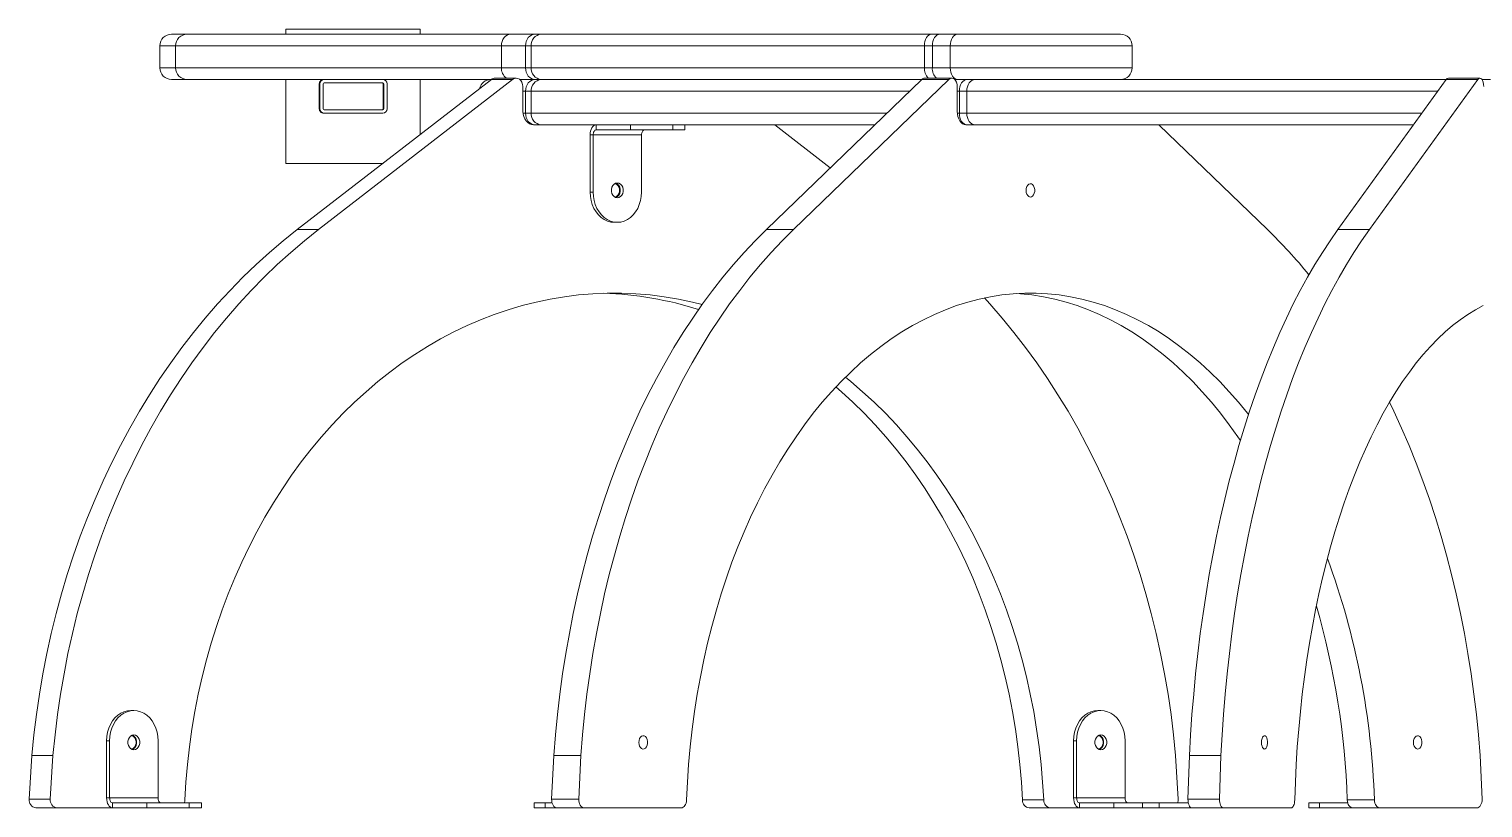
# Model space of a CAD drawing. Header units: millimetres. Extents: x -6796 to 9036, y -6828 to 5710.
# Drawn here: x -5274 to -4409, y 702 to 1166 of the extents above; entities that cross this region are included whole.
import ezdxf

# ---------------------------------------------------------------- set-up
doc = ezdxf.new("R2010")
doc.units = ezdxf.units.MM

msp = doc.modelspace()

# ---------------------------------------------------------------- linework, layer by layer
at = {"color": 7, "linetype": 'Continuous', "lineweight": 15}
for p, q in [((-5188.903, 1162.86), (-5179.637, 1162.86)), ((-5179.637, 1162.86), (-4987.059, 1162.86)), ((-5121.01, 1162.86), (-5121.01, 1165.86)), ((-5121.01, 1165.86), (-5121.008, 1165.86)), ((-5121.008, 1162.86), (-5121.008, 1165.86)), ((-5121.008, 1165.86), (-5041.008, 1165.86)), ((-5041.008, 1165.86), (-5041.008, 1162.86)), ((-4987.059, 1162.86), (-4972.674, 1162.86)), ((-4972.674, 1162.86), (-4969.002, 1162.86)), ((-4969.002, 1162.86), (-4736.793, 1162.86)), ((-4736.793, 1162.86), (-4731.698, 1162.86)), ((-4731.698, 1162.86), (-4721.043, 1162.86)), ((-4721.043, 1162.86), (-4624.242, 1162.86)), ((-5195.903, 1155.86), (-5195.903, 1142.86)), ((-5186.519, 1155.86), (-5195.903, 1155.86)), ((-4992.659, 1155.86), (-5186.519, 1155.86)), ((-5186.519, 1155.86), (-5186.519, 1142.86)), ((-4978.273, 1155.86), (-4992.659, 1155.86)), ((-4992.659, 1155.86), (-4992.659, 1142.86)), ((-4974.897, 1155.86), (-4978.273, 1155.86)), ((-4978.273, 1155.86), (-4978.273, 1142.86)), ((-4740.868, 1155.86), (-4974.897, 1155.86)), ((-4974.897, 1155.86), (-4974.897, 1142.86)), ((-4736.183, 1155.86), (-4740.868, 1155.86)), ((-4740.868, 1155.86), (-4740.868, 1142.86)), ((-4725.527, 1155.86), (-4736.183, 1155.86)), ((-4736.183, 1155.86), (-4736.183, 1142.86)), ((-4725.527, 1155.86), (-4725.527, 1142.86)), ((-4725.527, 1155.86), (-4617.242, 1155.86)), ((-4617.242, 1142.86), (-4617.242, 1155.86)), ((-5195.903, 1142.86), (-5186.519, 1142.86)), ((-5186.519, 1142.86), (-4992.659, 1142.86)), ((-4992.659, 1142.86), (-4978.273, 1142.86)), ((-4978.273, 1142.86), (-4974.897, 1142.86)), ((-4974.897, 1142.86), (-4740.868, 1142.86)), ((-4740.868, 1142.86), (-4736.183, 1142.86)), ((-4736.183, 1142.86), (-4725.527, 1142.86)), ((-4725.527, 1142.86), (-4617.242, 1142.86)), ((-5179.637, 1135.86), (-5188.903, 1135.86)), ((-4998.615, 1135.86), (-5179.637, 1135.86)), ((-5121.01, 1085.86), (-5121.01, 1135.86)), ((-5121.008, 1085.86), (-5121.008, 1135.86)), ((-4998.638, 1135.842), (-5114.117, 1046.602)), ((-4986.037, 1135.842), (-5101.515, 1046.602)), ((-5063.179, 1133.86), (-5098.179, 1133.86)), ((-5041.008, 1135.86), (-5041.008, 1103.099)), ((-4998.638, 1135.842), (-4986.037, 1135.842)), ((-4983.857, 1136.649), (-4996.459, 1136.649)), ((-4972.674, 1135.86), (-4981.701, 1135.86)), ((-4969.002, 1135.86), (-4972.674, 1135.86)), ((-4742.416, 1135.86), (-4969.002, 1135.86)), ((-4742.434, 1135.842), (-4834.924, 1046.602)), ((-4726.31, 1135.842), (-4818.801, 1046.602)), ((-4742.434, 1135.842), (-4726.31, 1135.842)), ((-4724.565, 1136.649), (-4740.688, 1136.649)), ((-4721.043, 1135.86), (-4722.838, 1135.86)), ((-4722.838, 1135.86), (-4715.616, 1135.86)), ((-4715.616, 1135.86), (-4710.826, 1135.86)), ((-4710.826, 1135.86), (-4430.267, 1135.86)), ((-4430.28, 1135.842), (-4494.833, 1046.602)), ((-4411.497, 1135.842), (-4476.05, 1046.602)), ((-4430.28, 1135.842), (-4411.497, 1135.842)), ((-4410.278, 1136.649), (-4429.062, 1136.649)), ((-4409.073, 1135.86), (-4403.977, 1135.86)), ((-5100.679, 1133.36), (-5101.008, 1133.36)), ((-5101.008, 1133.36), (-5101.008, 1118.36)), ((-5100.679, 1133.36), (-5100.679, 1118.36)), ((-5098.679, 1133.36), (-5098.679, 1118.36)), ((-5062.679, 1133.36), (-5063.008, 1133.36)), ((-5063.008, 1118.36), (-5063.008, 1133.36)), ((-5062.679, 1118.36), (-5062.679, 1133.36)), ((-5060.679, 1118.36), (-5060.679, 1133.36)), ((-4979.857, 1131.649), (-4979.857, 1116.86)), ((-4978.273, 1128.86), (-4979.857, 1128.86)), ((-4974.897, 1128.86), (-4978.273, 1128.86)), ((-4978.273, 1115.86), (-4978.273, 1128.86)), ((-4974.897, 1128.86), (-4974.897, 1115.86)), ((-4749.67, 1128.86), (-4974.897, 1128.86)), ((-4721.361, 1131.649), (-4721.361, 1116.86)), ((-4720.101, 1128.86), (-4721.361, 1128.86)), ((-4715.696, 1128.86), (-4720.101, 1128.86)), ((-4720.101, 1115.86), (-4720.101, 1128.86)), ((-4715.696, 1128.86), (-4715.696, 1115.86)), ((-4435.33, 1128.86), (-4715.696, 1128.86)), ((-5100.679, 1118.36), (-5101.008, 1118.36)), ((-5098.179, 1117.86), (-5063.179, 1117.86)), ((-5062.679, 1118.36), (-5063.008, 1118.36)), ((-5098.179, 1115.86), (-5098.508, 1115.86)), ((-5098.179, 1115.86), (-5063.179, 1115.86)), ((-4979.807, 1115.86), (-4978.273, 1115.86)), ((-4978.273, 1115.86), (-4974.897, 1115.86)), ((-4974.897, 1115.86), (-4763.143, 1115.86)), ((-4972.674, 1108.86), (-4973.529, 1108.86)), ((-4936.259, 1108.86), (-4973.459, 1108.86)), ((-4969.002, 1108.86), (-4972.674, 1108.86)), ((-4770.398, 1108.86), (-4969.002, 1108.86)), ((-4936.259, 1108.86), (-4936.259, 1105.86)), ((-4915.857, 1108.86), (-4936.259, 1108.86)), ((-4915.857, 1105.86), (-4915.857, 1108.86)), ((-4915.857, 1108.86), (-4890.658, 1108.86)), ((-4890.658, 1108.86), (-4890.658, 1105.86)), ((-4890.658, 1108.86), (-4883.458, 1108.86)), ((-4883.458, 1105.86), (-4883.458, 1108.86)), ((-4877.462, 1108.86), (-4883.458, 1108.86)), ((-4829.97, 1108.86), (-4796.891, 1083.298)), ((-4721.321, 1115.86), (-4720.101, 1115.86)), ((-4720.101, 1115.86), (-4715.696, 1115.86)), ((-4715.616, 1108.86), (-4716.293, 1108.86)), ((-4639.351, 1108.86), (-4716.237, 1108.86)), ((-4715.696, 1115.86), (-4444.734, 1115.86)), ((-4710.826, 1108.86), (-4715.616, 1108.86)), ((-4449.797, 1108.86), (-4710.826, 1108.86)), ((-4601.313, 1108.86), (-4536.787, 1046.602)), ((-4450.195, 1108.86), (-4450.195, 1108.311)), ((-4450.195, 1108.86), (-4449.798, 1108.86)), ((-4938.06, 1102.86), (-4939.86, 1102.86)), ((-4939.86, 1102.86), (-4939.86, 1068.86)), ((-4909.261, 1102.86), (-4938.06, 1102.86)), ((-4938.06, 1102.86), (-4938.06, 1068.86)), ((-4915.857, 1105.86), (-4936.259, 1105.86)), ((-4890.658, 1105.86), (-4915.857, 1105.86)), ((-4909.261, 1102.86), (-4909.261, 1068.86)), ((-4883.458, 1105.86), (-4890.658, 1105.86)), ((-5121.01, 1085.86), (-5121.008, 1085.86)), ((-5063.315, 1085.86), (-5121.008, 1085.86)), ((-4939.86, 1068.86), (-4938.06, 1068.86)), ((-4923.66, 1050.86), (-4925.46, 1050.86)), ((-5114.117, 1046.602), (-5101.515, 1046.602)), ((-4834.924, 1046.602), (-4818.801, 1046.602)), ((-4494.833, 1046.602), (-4476.05, 1046.602)), ((-5211.413, 760.38), (-5213.214, 760.38)), ((-4635.907, 760.38), (-4637.708, 760.38)), ((-5225.813, 742.38), (-5227.613, 742.38)), ((-5227.613, 708.38), (-5227.613, 742.38)), ((-5225.813, 708.38), (-5225.813, 742.38)), ((-5197.014, 708.38), (-5197.014, 742.38)), ((-4652.107, 708.38), (-4652.107, 742.38)), ((-4650.307, 742.38), (-4652.107, 742.38)), ((-4650.307, 708.38), (-4650.307, 742.38)), ((-4621.508, 708.38), (-4621.508, 742.38)), ((-5272.142, 733.526), (-5273.71, 707.604)), ((-5272.142, 733.526), (-5259.54, 733.526)), ((-5259.54, 733.526), (-5261.109, 707.604)), ((-4961.49, 733.526), (-4962.746, 707.604)), ((-4961.49, 733.526), (-4945.367, 733.526)), ((-4945.367, 733.526), (-4946.623, 707.604)), ((-4591.381, 733.526), (-4589.813, 707.604)), ((-4583.171, 733.526), (-4584.047, 707.604)), ((-4583.171, 733.526), (-4564.387, 733.526)), ((-4564.387, 733.526), (-4565.264, 707.604)), ((-4410.221, 733.526), (-4408.964, 707.604)), ((-5273.71, 707.604), (-5261.109, 707.604)), ((-5269.714, 702.38), (-5257.113, 702.38)), ((-5257.113, 702.38), (-5224.012, 702.38)), ((-5227.613, 708.38), (-5225.813, 708.38)), ((-5225.813, 708.38), (-5197.014, 708.38)), ((-5224.012, 705.38), (-5224.012, 702.38)), ((-5203.611, 705.38), (-5224.012, 705.38)), ((-5203.611, 702.38), (-5224.012, 702.38)), ((-5203.611, 702.38), (-5203.611, 705.38)), ((-5203.611, 705.38), (-5178.411, 705.38)), ((-5178.411, 702.38), (-5203.611, 702.38)), ((-5178.411, 702.38), (-5178.411, 705.38)), ((-5178.411, 705.38), (-5171.211, 705.38)), ((-5171.211, 702.38), (-5178.411, 702.38)), ((-5171.211, 702.38), (-5171.211, 705.38)), ((-4973.097, 705.38), (-4973.097, 702.38)), ((-4973.097, 705.38), (-4966.63, 705.38)), ((-4966.63, 702.38), (-4973.097, 702.38)), ((-4966.63, 705.38), (-4966.63, 702.38)), ((-4966.63, 705.38), (-4962.482, 705.38)), ((-4966.63, 702.38), (-4959.546, 702.38)), ((-4962.746, 707.604), (-4946.623, 707.604)), ((-4959.546, 702.38), (-4943.422, 702.38)), ((-4943.422, 702.38), (-4885.682, 702.38)), ((-4682.496, 707.094), (-4669.894, 707.094)), ((-4665.901, 702.38), (-4678.502, 702.38)), ((-4648.506, 702.38), (-4665.901, 702.38)), ((-4652.107, 708.38), (-4650.307, 708.38)), ((-4650.307, 708.38), (-4621.508, 708.38)), ((-4648.506, 705.38), (-4648.506, 702.38)), ((-4628.105, 705.38), (-4648.506, 705.38)), ((-4628.105, 702.38), (-4648.506, 702.38)), ((-4628.105, 702.38), (-4628.105, 705.38)), ((-4628.105, 705.38), (-4611.051, 705.38)), ((-4611.051, 702.38), (-4628.105, 702.38)), ((-4611.051, 705.38), (-4611.051, 702.38)), ((-4611.051, 705.38), (-4601.101, 705.38)), ((-4601.101, 702.38), (-4611.051, 702.38)), ((-4601.101, 705.38), (-4601.101, 702.38)), ((-4601.101, 705.38), (-4583.862, 705.38)), ((-4601.101, 702.38), (-4581.813, 702.38)), ((-4584.047, 707.604), (-4565.264, 707.604)), ((-4581.813, 702.38), (-4563.03, 702.38)), ((-4563.03, 702.38), (-4522.73, 702.38)), ((-4512.159, 705.38), (-4512.159, 702.38)), ((-4512.159, 705.38), (-4505.693, 705.38)), ((-4505.693, 702.38), (-4512.159, 702.38)), ((-4505.693, 705.38), (-4505.693, 702.38)), ((-4505.693, 705.38), (-4488.965, 705.38)), ((-4505.693, 702.38), (-4486.029, 702.38)), ((-4489.227, 707.094), (-4473.104, 707.094)), ((-4469.906, 702.38), (-4486.029, 702.38)), ((-4412.165, 702.38), (-4469.906, 702.38))]:
    msp.add_line(p, q, dxfattribs=at)
at = {"color": 7, "linetype": 'Continuous', "lineweight": 15, "flags": 128}
for points in [[(-4992.659, 1155.86), (-4992.551, 1157.226), (-4992.232, 1158.539), (-4991.715, 1159.749), (-4991.019, 1160.81), (-4990.17, 1161.681), (-4989.202, 1162.328), (-4988.152, 1162.726), (-4987.059, 1162.86)], [(-4978.273, 1155.86), (-4978.166, 1157.226), (-4977.848, 1158.539), (-4977.33, 1159.749), (-4976.634, 1160.81), (-4975.785, 1161.681), (-4974.817, 1162.328), (-4973.766, 1162.726), (-4972.674, 1162.86)], [(-4740.868, 1155.86), (-4740.79, 1157.226), (-4740.558, 1158.539), (-4740.182, 1159.749), (-4739.675, 1160.81), (-4739.057, 1161.681), (-4738.353, 1162.328), (-4737.589, 1162.726), (-4736.793, 1162.86)], [(-4736.183, 1155.86), (-4736.096, 1157.226), (-4735.841, 1158.539), (-4735.427, 1159.749), (-4734.869, 1160.81), (-4734.19, 1161.681), (-4733.414, 1162.328), (-4732.573, 1162.726), (-4731.698, 1162.86)], [(-4725.527, 1155.86), (-4725.442, 1157.226), (-4725.186, 1158.539), (-4724.772, 1159.749), (-4724.214, 1160.81), (-4723.534, 1161.681), (-4722.759, 1162.328), (-4721.918, 1162.726), (-4721.043, 1162.86)], [(-4972.674, 1135.86), (-4973.766, 1135.995), (-4974.817, 1136.393), (-4975.785, 1137.04), (-4976.634, 1137.911), (-4977.33, 1138.971), (-4977.848, 1140.182), (-4978.166, 1141.495), (-4978.273, 1142.86)], [(-4725.527, 1142.86), (-4725.442, 1141.495), (-4725.186, 1140.182), (-4724.772, 1138.971), (-4724.214, 1137.911), (-4723.534, 1137.04), (-4722.759, 1136.393), (-4721.918, 1135.995), (-4721.043, 1135.86)], [(-4986.037, 1135.842), (-4985.069, 1136.414), (-4984.015, 1136.645), (-4982.949, 1136.519), (-4981.949, 1136.043), (-4981.085, 1135.254), (-4980.42, 1134.206), (-4980.001, 1132.975), (-4979.857, 1131.649)], [(-4972.674, 1135.86), (-4973.766, 1135.726), (-4974.817, 1135.328), (-4975.785, 1134.681), (-4976.634, 1133.81), (-4977.33, 1132.749), (-4977.848, 1131.539), (-4978.166, 1130.226), (-4978.273, 1128.86)], [(-4726.31, 1135.842), (-4725.535, 1136.414), (-4724.691, 1136.645), (-4723.838, 1136.519), (-4723.037, 1136.043), (-4722.345, 1135.254), (-4721.812, 1134.206), (-4721.476, 1132.975), (-4721.361, 1131.649)], [(-4715.616, 1135.86), (-4716.491, 1135.726), (-4717.332, 1135.328), (-4718.108, 1134.681), (-4718.787, 1133.81), (-4719.345, 1132.749), (-4719.76, 1131.539), (-4720.015, 1130.226), (-4720.101, 1128.86)], [(-4710.826, 1135.86), (-4711.776, 1135.726), (-4712.69, 1135.328), (-4713.532, 1134.681), (-4714.27, 1133.81), (-4714.875, 1132.749), (-4715.325, 1131.539), (-4715.603, 1130.226), (-4715.696, 1128.86)], [(-4411.497, 1135.842), (-4410.956, 1136.414), (-4410.366, 1136.645), (-4409.771, 1136.519), (-4409.211, 1136.043), (-4408.729, 1135.254), (-4408.357, 1134.206), (-4408.122, 1132.975), (-4408.042, 1131.649)], [(-4979.857, 1116.86), (-4979.735, 1115.299), (-4979.371, 1113.799), (-4978.779, 1112.416), (-4977.984, 1111.203), (-4977.014, 1110.208), (-4975.908, 1109.469), (-4974.708, 1109.014), (-4973.459, 1108.86)], [(-4721.361, 1116.86), (-4721.263, 1115.299), (-4720.972, 1113.799), (-4720.498, 1112.416), (-4719.861, 1111.203), (-4719.084, 1110.208), (-4718.198, 1109.469), (-4717.237, 1109.014), (-4716.237, 1108.86)], [(-4978.273, 1115.86), (-4978.166, 1114.495), (-4977.848, 1113.182), (-4977.33, 1111.971), (-4976.634, 1110.911), (-4975.785, 1110.04), (-4974.817, 1109.393), (-4973.766, 1108.995), (-4972.674, 1108.86)], [(-4936.259, 1108.86), (-4936.962, 1108.745), (-4937.637, 1108.403), (-4938.26, 1107.849), (-4938.805, 1107.103), (-4939.253, 1106.193), (-4939.586, 1105.156), (-4939.791, 1104.031), (-4939.86, 1102.86)], [(-4720.101, 1115.86), (-4720.015, 1114.495), (-4719.76, 1113.182), (-4719.345, 1111.971), (-4718.787, 1110.911), (-4718.108, 1110.04), (-4717.332, 1109.393), (-4716.491, 1108.995), (-4715.616, 1108.86)], [(-4715.696, 1115.86), (-4715.603, 1114.495), (-4715.325, 1113.182), (-4714.875, 1111.971), (-4714.27, 1110.911), (-4713.532, 1110.04), (-4712.69, 1109.393), (-4711.776, 1108.995), (-4710.826, 1108.86)], [(-4936.259, 1105.86), (-4936.611, 1105.802), (-4936.948, 1105.632), (-4937.26, 1105.354), (-4937.533, 1104.981), (-4937.756, 1104.527), (-4937.923, 1104.008), (-4938.025, 1103.445), (-4938.06, 1102.86)], [(-4907.461, 1105.86), (-4907.812, 1105.802), (-4908.15, 1105.632), (-4908.461, 1105.354), (-4908.734, 1104.981), (-4908.958, 1104.527), (-4909.124, 1104.008), (-4909.227, 1103.445), (-4909.261, 1102.86)], [(-4923.66, 1074.26), (-4922.669, 1074.082), (-4921.757, 1073.562), (-4921.001, 1072.741), (-4920.459, 1071.688), (-4920.177, 1070.486), (-4920.177, 1069.234), (-4920.459, 1068.032), (-4921.001, 1066.979), (-4921.757, 1066.158), (-4922.669, 1065.638), (-4923.66, 1065.46), (-4924.652, 1065.638), (-4925.563, 1066.158), (-4926.321, 1066.979), (-4926.862, 1068.032), (-4927.145, 1069.234), (-4927.145, 1070.486), (-4926.862, 1071.688), (-4926.321, 1072.741), (-4925.563, 1073.562), (-4924.652, 1074.082), (-4923.66, 1074.26)], [(-4925.158, 1073.842), (-4924.749, 1073.76), (-4923.861, 1073.324), (-4923.115, 1072.581), (-4922.577, 1071.596), (-4922.297, 1070.456), (-4922.297, 1069.264), (-4922.577, 1068.124), (-4923.115, 1067.139), (-4923.861, 1066.396), (-4924.749, 1065.96), (-4925.158, 1065.878)], [(-4924.561, 1074.114), (-4924.469, 1074.082), (-4923.558, 1073.562), (-4922.801, 1072.741), (-4922.259, 1071.688), (-4921.977, 1070.486), (-4921.977, 1069.234), (-4922.259, 1068.032), (-4922.801, 1066.979), (-4923.558, 1066.158), (-4924.469, 1065.638), (-4924.561, 1065.606)], [(-4680.357, 1069.86), (-4680.243, 1071.039), (-4679.911, 1072.113), (-4679.391, 1072.987), (-4678.73, 1073.583), (-4677.985, 1073.849), (-4677.223, 1073.76), (-4676.512, 1073.324), (-4675.915, 1072.581), (-4675.485, 1071.596), (-4675.259, 1070.456), (-4675.259, 1069.264), (-4675.485, 1068.124), (-4675.915, 1067.139), (-4676.512, 1066.396), (-4677.223, 1065.96), (-4677.985, 1065.871), (-4678.73, 1066.137), (-4679.391, 1066.733), (-4679.911, 1067.607), (-4680.243, 1068.681), (-4680.357, 1069.86)], [(-4925.46, 1050.86), (-4927.51, 1051.043), (-4929.517, 1051.589), (-4931.442, 1052.487), (-4933.245, 1053.717), (-4934.89, 1055.256), (-4936.343, 1057.072), (-4937.574, 1059.128), (-4938.559, 1061.383), (-4939.277, 1063.789), (-4939.713, 1066.298), (-4939.86, 1068.86)], [(-4938.06, 1068.86), (-4937.913, 1066.298), (-4937.476, 1063.789), (-4936.759, 1061.383), (-4935.774, 1059.128), (-4934.543, 1057.072), (-4933.09, 1055.256), (-4931.445, 1053.717), (-4929.642, 1052.487), (-4927.717, 1051.589), (-4925.71, 1051.043), (-4923.66, 1050.86)], [(-4923.66, 1050.86), (-4921.611, 1051.043), (-4919.604, 1051.589), (-4917.679, 1052.487), (-4915.876, 1053.717), (-4914.231, 1055.256), (-4912.778, 1057.072), (-4911.547, 1059.128), (-4910.563, 1061.383), (-4909.845, 1063.789), (-4909.408, 1066.298), (-4909.261, 1068.86)], [(-5114.117, 1046.602), (-5122.45, 1039.947), (-5130.623, 1032.989), (-5138.63, 1025.735), (-5146.464, 1018.191), (-5154.117, 1010.363), (-5161.584, 1002.259), (-5168.857, 993.884), (-5175.932, 985.247), (-5182.8, 976.355), (-5189.458, 967.215), (-5195.899, 957.835), (-5202.117, 948.223), (-5208.108, 938.388), (-5213.865, 928.338), (-5219.384, 918.081), (-5224.661, 907.627), (-5229.691, 896.984), (-5234.469, 886.162), (-5238.991, 875.169), (-5243.255, 864.015), (-5247.254, 852.71), (-5250.988, 841.263), (-5254.451, 829.685), (-5257.642, 817.985), (-5260.558, 806.173), (-5263.195, 794.259), (-5265.552, 782.254), (-5267.627, 770.168), (-5269.418, 758.011), (-5270.923, 745.793), (-5272.142, 733.526)], [(-5101.515, 1046.602), (-5109.848, 1039.947), (-5118.022, 1032.989), (-5126.029, 1025.735), (-5133.862, 1018.191), (-5141.515, 1010.363), (-5148.982, 1002.259), (-5156.256, 993.884), (-5163.33, 985.247), (-5170.2, 976.355), (-5176.857, 967.215), (-5183.298, 957.835), (-5189.516, 948.223), (-5195.506, 938.388), (-5201.264, 928.338), (-5206.783, 918.081), (-5212.06, 907.627), (-5217.09, 896.984), (-5221.868, 886.162), (-5226.39, 875.169), (-5230.653, 864.015), (-5234.653, 852.71), (-5238.387, 841.263), (-5241.85, 829.685), (-5245.041, 817.985), (-5247.956, 806.173), (-5250.594, 794.259), (-5252.951, 782.254), (-5255.026, 770.168), (-5256.816, 758.011), (-5258.322, 745.793), (-5259.54, 733.526)], [(-4834.924, 1046.602), (-4841.598, 1039.947), (-4848.144, 1032.989), (-4854.557, 1025.735), (-4860.831, 1018.191), (-4866.961, 1010.363), (-4872.942, 1002.259), (-4878.767, 993.884), (-4884.433, 985.247), (-4889.935, 976.355), (-4895.267, 967.215), (-4900.426, 957.835), (-4905.406, 948.223), (-4910.204, 938.388), (-4914.815, 928.338), (-4919.236, 918.081), (-4923.462, 907.627), (-4927.49, 896.984), (-4931.317, 886.162), (-4934.939, 875.169), (-4938.354, 864.015), (-4941.558, 852.71), (-4944.548, 841.263), (-4947.322, 829.685), (-4949.877, 817.985), (-4952.212, 806.173), (-4954.325, 794.259), (-4956.213, 782.254), (-4957.874, 770.168), (-4959.309, 758.011), (-4960.515, 745.793), (-4961.49, 733.526)], [(-4818.801, 1046.602), (-4825.474, 1039.947), (-4832.021, 1032.989), (-4838.434, 1025.735), (-4844.708, 1018.191), (-4850.838, 1010.363), (-4856.818, 1002.259), (-4862.644, 993.884), (-4868.31, 985.247), (-4873.811, 976.355), (-4879.144, 967.215), (-4884.302, 957.835), (-4889.282, 948.223), (-4894.08, 938.388), (-4898.692, 928.338), (-4903.112, 918.081), (-4907.339, 907.627), (-4911.367, 896.984), (-4915.194, 886.162), (-4918.816, 875.169), (-4922.23, 864.015), (-4925.434, 852.71), (-4928.424, 841.263), (-4931.198, 829.685), (-4933.754, 817.985), (-4936.089, 806.173), (-4938.201, 794.259), (-4940.089, 782.254), (-4941.751, 770.168), (-4943.185, 758.011), (-4944.391, 745.793), (-4945.367, 733.526)], [(-4494.833, 1046.602), (-4499.491, 1039.947), (-4504.06, 1032.989), (-4508.536, 1025.735), (-4512.915, 1018.191), (-4517.193, 1010.363), (-4521.368, 1002.259), (-4525.434, 993.884), (-4529.388, 985.247), (-4533.228, 976.355), (-4536.95, 967.215), (-4540.55, 957.835), (-4544.026, 948.223), (-4547.375, 938.388), (-4550.593, 928.338), (-4553.679, 918.081), (-4556.628, 907.627), (-4559.44, 896.984), (-4562.111, 886.162), (-4564.639, 875.169), (-4567.022, 864.015), (-4569.258, 852.71), (-4571.345, 841.263), (-4573.281, 829.685), (-4575.065, 817.985), (-4576.695, 806.173), (-4578.169, 794.259), (-4579.487, 782.254), (-4580.647, 770.168), (-4581.648, 758.011), (-4582.489, 745.793), (-4583.171, 733.526)], [(-4476.05, 1046.602), (-4480.708, 1039.947), (-4485.277, 1032.989), (-4489.753, 1025.735), (-4494.132, 1018.191), (-4498.41, 1010.363), (-4502.584, 1002.259), (-4506.651, 993.884), (-4510.605, 985.247), (-4514.445, 976.355), (-4518.167, 967.215), (-4521.767, 957.835), (-4525.243, 948.223), (-4528.592, 938.388), (-4531.81, 928.338), (-4534.896, 918.081), (-4537.845, 907.627), (-4540.657, 896.984), (-4543.328, 886.162), (-4545.856, 875.169), (-4548.239, 864.015), (-4550.475, 852.71), (-4552.562, 841.263), (-4554.498, 829.685), (-4556.282, 817.985), (-4557.912, 806.173), (-4559.386, 794.259), (-4560.703, 782.254), (-4561.864, 770.168), (-4562.864, 758.011), (-4563.706, 745.793), (-4564.387, 733.526)], [(-5181.027, 707.094), (-5180.398, 717.709), (-5179.487, 728.291), (-5178.294, 738.83), (-5176.823, 749.314), (-5175.073, 759.73), (-5173.047, 770.068), (-5170.746, 780.316), (-5168.175, 790.463), (-5165.335, 800.497), (-5162.23, 810.408), (-5158.863, 820.184), (-5155.237, 829.815), (-5151.357, 839.289), (-5147.228, 848.598), (-5142.853, 857.729), (-5138.237, 866.673), (-5133.386, 875.421), (-5128.306, 883.962), (-5123, 892.287), (-5117.476, 900.386), (-5111.74, 908.252), (-5105.797, 915.875), (-5099.656, 923.247), (-5093.321, 930.359), (-5086.801, 937.204), (-5080.102, 943.774), (-5073.232, 950.062), (-5066.198, 956.061), (-5059.009, 961.764), (-5051.673, 967.165), (-5044.196, 972.258), (-5036.588, 977.037), (-5028.857, 981.498), (-5021.012, 985.634), (-5013.061, 989.443), (-5005.013, 992.918), (-4996.877, 996.057), (-4988.662, 998.856), (-4980.378, 1001.312), (-4972.032, 1003.422), (-4963.635, 1005.185), (-4955.196, 1006.597), (-4946.724, 1007.657), (-4938.228, 1008.364), (-4929.718, 1008.718), (-4921.203, 1008.718), (-4912.694, 1008.364), (-4904.198, 1007.657), (-4895.725, 1006.597), (-4887.286, 1005.185), (-4878.889, 1003.422), (-4873.124, 1002.003)], [(-4882.483, 707.094), (-4881.98, 717.709), (-4881.25, 728.291), (-4880.295, 738.83), (-4879.116, 749.314), (-4877.714, 759.73), (-4876.092, 770.068), (-4874.25, 780.316), (-4872.19, 790.463), (-4869.916, 800.497), (-4867.428, 810.408), (-4864.731, 820.184), (-4861.827, 829.815), (-4858.72, 839.289), (-4855.413, 848.598), (-4851.909, 857.729), (-4848.212, 866.673), (-4844.327, 875.421), (-4840.257, 883.962), (-4836.008, 892.287), (-4831.584, 900.386), (-4826.99, 908.252), (-4822.23, 915.875), (-4817.311, 923.247), (-4812.237, 930.359), (-4807.015, 937.204), (-4801.65, 943.774), (-4796.147, 950.062), (-4790.514, 956.061), (-4784.756, 961.764), (-4778.88, 967.165), (-4772.892, 972.258), (-4766.799, 977.037), (-4760.606, 981.498), (-4754.323, 985.634), (-4747.955, 989.443), (-4741.51, 992.918), (-4734.993, 996.057), (-4728.414, 998.856), (-4721.778, 1001.312), (-4715.094, 1003.422), (-4708.368, 1005.185), (-4701.609, 1006.597), (-4694.824, 1007.657), (-4688.019, 1008.364), (-4681.203, 1008.718), (-4674.384, 1008.718), (-4667.568, 1008.364), (-4660.764, 1007.657), (-4653.978, 1006.597), (-4647.219, 1005.185), (-4640.493, 1003.422), (-4633.809, 1001.312), (-4627.174, 998.856), (-4620.594, 996.057), (-4614.078, 992.918), (-4607.632, 989.443), (-4601.264, 985.634), (-4594.981, 981.498), (-4588.789, 977.037), (-4582.696, 972.258), (-4576.707, 967.165), (-4570.831, 961.764), (-4565.073, 956.061), (-4559.44, 950.062), (-4553.938, 943.774), (-4548.572, 937.204), (-4548.002, 936.478)], [(-4705.226, 1005.885), (-4701.939, 1002.259), (-4694.665, 993.884), (-4687.591, 985.247), (-4680.722, 976.355), (-4674.064, 967.215), (-4667.624, 957.835), (-4661.405, 948.223), (-4655.415, 938.388), (-4649.657, 928.338), (-4644.138, 918.081), (-4638.861, 907.627), (-4633.832, 896.984), (-4629.053, 886.162), (-4624.531, 875.169), (-4620.268, 864.015), (-4616.268, 852.71), (-4612.535, 841.263), (-4609.071, 829.685), (-4605.88, 817.985), (-4602.965, 806.173), (-4600.328, 794.259), (-4597.97, 782.254), (-4595.895, 770.168), (-4594.104, 758.011), (-4592.599, 745.793), (-4591.381, 733.526)], [(-4685.855, 1008.515), (-4683.692, 1008.364), (-4676.887, 1007.657), (-4670.102, 1006.597), (-4663.342, 1005.185), (-4656.617, 1003.422), (-4649.932, 1001.312), (-4643.297, 998.856), (-4636.718, 996.057), (-4630.201, 992.918), (-4623.756, 989.443), (-4617.388, 985.634), (-4611.104, 981.498), (-4604.912, 977.037), (-4598.819, 972.258), (-4592.831, 967.165), (-4586.955, 961.764), (-4581.196, 956.061), (-4575.564, 950.062), (-4570.061, 943.774), (-4564.696, 937.204), (-4559.474, 930.359), (-4554.4, 923.247), (-4552.834, 920.954)], [(-4520.497, 707.094), (-4520.146, 717.709), (-4519.636, 728.291), (-4518.97, 738.83), (-4518.147, 749.314), (-4517.169, 759.73), (-4516.037, 770.068), (-4514.751, 780.316), (-4513.313, 790.463), (-4511.726, 800.497), (-4509.99, 810.408), (-4508.107, 820.184), (-4506.081, 829.815), (-4503.912, 839.289), (-4501.604, 848.598), (-4499.158, 857.729), (-4496.578, 866.673), (-4493.866, 875.421), (-4491.026, 883.962), (-4488.06, 892.287), (-4484.972, 900.386), (-4481.765, 908.252), (-4478.444, 915.875), (-4475.011, 923.247), (-4471.469, 930.359), (-4467.824, 937.204), (-4464.079, 943.774), (-4460.239, 950.062), (-4456.308, 956.061), (-4452.289, 961.764), (-4448.187, 967.165), (-4444.008, 972.258), (-4439.755, 977.037), (-4435.433, 981.498), (-4431.048, 985.634), (-4426.603, 989.443), (-4422.104, 992.918), (-4417.556, 996.057), (-4412.964, 998.856), (-4408.333, 1001.312)], [(-4793.543, 952.889), (-4790.29, 950.062), (-4783.421, 943.774), (-4776.722, 937.204), (-4770.201, 930.359), (-4763.867, 923.247), (-4757.725, 915.875), (-4751.783, 908.252), (-4746.046, 900.386), (-4740.522, 892.287), (-4735.217, 883.962), (-4730.136, 875.421), (-4725.285, 866.673), (-4720.67, 857.729), (-4716.295, 848.598), (-4712.165, 839.289), (-4708.285, 829.815), (-4704.66, 820.184), (-4701.293, 810.408), (-4698.187, 800.497), (-4695.347, 790.463), (-4692.776, 780.316), (-4690.476, 770.068), (-4688.45, 759.73), (-4686.7, 749.314), (-4685.228, 738.83), (-4684.036, 728.291), (-4683.125, 717.709), (-4682.496, 707.094)], [(-4787.939, 958.664), (-4784.723, 956.061), (-4777.69, 950.062), (-4770.819, 943.774), (-4764.121, 937.204), (-4757.6, 930.359), (-4751.266, 923.247), (-4745.123, 915.875), (-4739.181, 908.252), (-4733.445, 900.386), (-4727.921, 892.287), (-4722.616, 883.962), (-4717.535, 875.421), (-4712.684, 866.673), (-4708.068, 857.729), (-4703.693, 848.598), (-4699.564, 839.289), (-4695.684, 829.815), (-4692.059, 820.184), (-4688.691, 810.408), (-4685.586, 800.497), (-4682.746, 790.463), (-4680.175, 780.316), (-4677.875, 770.068), (-4675.849, 759.73), (-4674.099, 749.314), (-4672.627, 738.83), (-4671.435, 728.291), (-4670.523, 717.709), (-4669.894, 707.094)], [(-4464.089, 943.757), (-4461.507, 938.388), (-4456.896, 928.338), (-4452.475, 918.081), (-4448.248, 907.627), (-4444.22, 896.984), (-4440.394, 886.162), (-4436.771, 875.169), (-4433.357, 864.015), (-4430.153, 852.71), (-4427.163, 841.263), (-4424.389, 829.685), (-4421.833, 817.985), (-4419.499, 806.173), (-4417.386, 794.259), (-4415.498, 782.254), (-4413.836, 770.168), (-4412.402, 758.011), (-4411.196, 745.793), (-4410.221, 733.526)], [(-5227.613, 742.38), (-5227.466, 744.942), (-5227.029, 747.452), (-5226.312, 749.858), (-5225.327, 752.112), (-5224.096, 754.168), (-5222.643, 755.984), (-5220.998, 757.523), (-5219.195, 758.754), (-5217.27, 759.651), (-5215.263, 760.197), (-5213.214, 760.38)], [(-5211.413, 760.38), (-5213.463, 760.197), (-5215.47, 759.651), (-5217.395, 758.754), (-5219.198, 757.523), (-5220.843, 755.984), (-5222.296, 754.168), (-5223.527, 752.112), (-5224.512, 749.858), (-5225.229, 747.452), (-5225.666, 744.942), (-5225.813, 742.38)], [(-5197.014, 742.38), (-5197.161, 744.942), (-5197.598, 747.452), (-5198.315, 749.858), (-5199.3, 752.112), (-5200.531, 754.168), (-5201.984, 755.984), (-5203.629, 757.523), (-5205.432, 758.754), (-5207.357, 759.651), (-5209.364, 760.197), (-5211.413, 760.38)], [(-4652.107, 742.38), (-4651.96, 744.942), (-4651.524, 747.452), (-4650.806, 749.858), (-4649.821, 752.112), (-4648.59, 754.168), (-4647.137, 755.984), (-4645.492, 757.523), (-4643.689, 758.754), (-4641.764, 759.651), (-4639.757, 760.197), (-4637.708, 760.38)], [(-4635.907, 760.38), (-4637.957, 760.197), (-4639.964, 759.651), (-4641.889, 758.754), (-4643.692, 757.523), (-4645.337, 755.984), (-4646.79, 754.168), (-4648.021, 752.112), (-4649.006, 749.858), (-4649.724, 747.452), (-4650.16, 744.942), (-4650.307, 742.38)], [(-4621.508, 742.38), (-4621.655, 744.942), (-4622.091, 747.452), (-4622.81, 749.858), (-4623.794, 752.112), (-4625.025, 754.168), (-4626.478, 755.984), (-4628.122, 757.523), (-4629.926, 758.754), (-4631.851, 759.651), (-4633.858, 760.197), (-4635.907, 760.38)], [(-5211.413, 736.98), (-5212.405, 737.159), (-5213.317, 737.679), (-5214.074, 738.499), (-5214.615, 739.553), (-5214.897, 740.754), (-5214.897, 742.007), (-5214.615, 743.208), (-5214.074, 744.262), (-5213.317, 745.082), (-5212.405, 745.602), (-5211.413, 745.78), (-5210.422, 745.602), (-5209.51, 745.082), (-5208.753, 744.262), (-5208.212, 743.208), (-5207.93, 742.007), (-5207.93, 740.754), (-5208.212, 739.553), (-5208.753, 738.499), (-5209.51, 737.679), (-5210.422, 737.159), (-5211.413, 736.98)], [(-5212.911, 745.363), (-5212.502, 745.28), (-5211.614, 744.845), (-5210.868, 744.101), (-5210.331, 743.116), (-5210.05, 741.977), (-5210.05, 740.784), (-5210.331, 739.645), (-5210.868, 738.66), (-5211.614, 737.916), (-5212.502, 737.481), (-5212.911, 737.398)], [(-5212.314, 745.634), (-5212.222, 745.602), (-5211.31, 745.082), (-5210.554, 744.262), (-5210.012, 743.208), (-5209.73, 742.007), (-5209.73, 740.754), (-5210.012, 739.553), (-5210.554, 738.499), (-5211.31, 737.679), (-5212.222, 737.159), (-5212.314, 737.127)], [(-4910.825, 741.38), (-4910.711, 742.56), (-4910.38, 743.634), (-4909.86, 744.508), (-4909.199, 745.104), (-4908.454, 745.369), (-4907.692, 745.28), (-4906.981, 744.845), (-4906.384, 744.101), (-4905.954, 743.116), (-4905.728, 741.977), (-4905.728, 740.784), (-4905.954, 739.645), (-4906.384, 738.66), (-4906.981, 737.916), (-4907.692, 737.481), (-4908.454, 737.392), (-4909.199, 737.657), (-4909.86, 738.253), (-4910.38, 739.127), (-4910.711, 740.201), (-4910.825, 741.38)], [(-4635.907, 736.98), (-4636.899, 737.159), (-4637.81, 737.679), (-4638.568, 738.499), (-4639.109, 739.553), (-4639.392, 740.754), (-4639.392, 742.007), (-4639.109, 743.208), (-4638.568, 744.262), (-4637.81, 745.082), (-4636.899, 745.602), (-4635.907, 745.78), (-4634.916, 745.602), (-4634.005, 745.082), (-4633.247, 744.262), (-4632.706, 743.208), (-4632.424, 742.007), (-4632.424, 740.754), (-4632.706, 739.553), (-4633.247, 738.499), (-4634.005, 737.679), (-4634.916, 737.159), (-4635.907, 736.98)], [(-4637.405, 745.363), (-4636.995, 745.28), (-4636.108, 744.845), (-4635.362, 744.101), (-4634.825, 743.116), (-4634.544, 741.977), (-4634.544, 740.784), (-4634.825, 739.645), (-4635.362, 738.66), (-4636.108, 737.916), (-4636.995, 737.481), (-4637.405, 737.398)], [(-4636.808, 745.634), (-4636.716, 745.602), (-4635.805, 745.082), (-4635.048, 744.262), (-4634.506, 743.208), (-4634.224, 742.007), (-4634.224, 740.754), (-4634.506, 739.553), (-4635.048, 738.499), (-4635.805, 737.679), (-4636.716, 737.159), (-4636.808, 737.127)], [(-4540.279, 741.38), (-4540.199, 742.56), (-4539.968, 743.634), (-4539.605, 744.508), (-4539.144, 745.104), (-4538.624, 745.369), (-4538.092, 745.28), (-4537.596, 744.845), (-4537.179, 744.101), (-4536.879, 743.116), (-4536.721, 741.977), (-4536.721, 740.784), (-4536.879, 739.645), (-4537.179, 738.66), (-4537.596, 737.916), (-4538.092, 737.481), (-4538.624, 737.392), (-4539.144, 737.657), (-4539.605, 738.253), (-4539.968, 739.127), (-4540.199, 740.201), (-4540.279, 741.38)], [(-4449.887, 741.38), (-4449.774, 742.56), (-4449.442, 743.634), (-4448.923, 744.508), (-4448.261, 745.104), (-4447.516, 745.369), (-4446.755, 745.28), (-4446.044, 744.845), (-4445.446, 744.101), (-4445.016, 743.116), (-4444.79, 741.977), (-4444.79, 740.784), (-4445.016, 739.645), (-4445.446, 738.66), (-4446.044, 737.916), (-4446.755, 737.481), (-4447.516, 737.392), (-4448.261, 737.657), (-4448.923, 738.253), (-4449.442, 739.127), (-4449.774, 740.201), (-4449.887, 741.38)], [(-5224.012, 702.38), (-5224.715, 702.496), (-5225.391, 702.837), (-5226.013, 703.392), (-5226.558, 704.138), (-5227.006, 705.047), (-5227.339, 706.084), (-5227.544, 707.21), (-5227.613, 708.38)], [(-5224.012, 705.38), (-5224.364, 705.438), (-5224.702, 705.609), (-5225.013, 705.886), (-5225.286, 706.259), (-5225.509, 706.714), (-5225.676, 707.232), (-5225.778, 707.795), (-5225.813, 708.38)], [(-5195.214, 705.38), (-5195.565, 705.438), (-5195.903, 705.609), (-5196.214, 705.886), (-5196.487, 706.259), (-5196.711, 706.714), (-5196.877, 707.232), (-5196.98, 707.795), (-5197.014, 708.38)], [(-5181.354, 705.38), (-5181.141, 706.16), (-5181.027, 707.094)], [(-4962.746, 707.604), (-4962.71, 706.597), (-4962.545, 705.623), (-4962.258, 704.72), (-4961.861, 703.925), (-4961.37, 703.27), (-4960.805, 702.783), (-4960.188, 702.482), (-4959.546, 702.38)], [(-4946.623, 707.604), (-4946.587, 706.597), (-4946.422, 705.623), (-4946.135, 704.72), (-4945.738, 703.925), (-4945.247, 703.27), (-4944.681, 702.783), (-4944.065, 702.482), (-4943.422, 702.38)], [(-4885.682, 702.38), (-4885.079, 702.47), (-4884.498, 702.734), (-4883.959, 703.164), (-4883.482, 703.745), (-4883.083, 704.456), (-4882.777, 705.27), (-4882.575, 706.16), (-4882.483, 707.094)], [(-4648.506, 702.38), (-4649.209, 702.496), (-4649.884, 702.837), (-4650.507, 703.392), (-4651.052, 704.138), (-4651.5, 705.047), (-4651.833, 706.084), (-4652.038, 707.21), (-4652.107, 708.38)], [(-4648.506, 705.38), (-4648.858, 705.438), (-4649.195, 705.609), (-4649.507, 705.886), (-4649.779, 706.259), (-4650.003, 706.714), (-4650.169, 707.232), (-4650.272, 707.795), (-4650.307, 708.38)], [(-4619.708, 705.38), (-4620.059, 705.438), (-4620.397, 705.609), (-4620.708, 705.886), (-4620.981, 706.259), (-4621.205, 706.714), (-4621.371, 707.232), (-4621.473, 707.795), (-4621.508, 708.38)], [(-4584.047, 707.604), (-4584.022, 706.597), (-4583.907, 705.623), (-4583.706, 704.72), (-4583.429, 703.925), (-4583.087, 703.27), (-4582.692, 702.783), (-4582.262, 702.482), (-4581.813, 702.38)], [(-4565.264, 707.604), (-4565.238, 706.597), (-4565.123, 705.623), (-4564.923, 704.72), (-4564.646, 703.925), (-4564.303, 703.27), (-4563.909, 702.783), (-4563.479, 702.482), (-4563.03, 702.38)], [(-4522.73, 702.38), (-4522.309, 702.47), (-4521.904, 702.734), (-4521.528, 703.164), (-4521.195, 703.745), (-4520.916, 704.456), (-4520.702, 705.27), (-4520.561, 706.16), (-4520.497, 707.094)], [(-4486.029, 702.38), (-4486.631, 702.47), (-4487.213, 702.734), (-4487.752, 703.164), (-4488.228, 703.745), (-4488.628, 704.456), (-4488.934, 705.27), (-4489.136, 706.16), (-4489.227, 707.094)], [(-4473.104, 707.094), (-4473.013, 706.16), (-4472.81, 705.27), (-4472.504, 704.456), (-4472.105, 703.745), (-4471.628, 703.164), (-4471.089, 702.734), (-4470.508, 702.47), (-4469.906, 702.38)], [(-4408.964, 707.604), (-4409.001, 706.597), (-4409.166, 705.623), (-4409.453, 704.72), (-4409.85, 703.925), (-4410.341, 703.27), (-4410.906, 702.783), (-4411.522, 702.482), (-4412.165, 702.38)]]:
    msp.add_lwpolyline(points, dxfattribs=at)
at = {"color": 7, "linetype": 'Continuous', "lineweight": 15}
for centre, radius, start, end in [((-5188.903, 1155.86), 7, 90, 180), ((-5179.577, 1155.919), 6.942, 90.491291, 180.481145), ((-4968.398, 1156.369), 6.519, 95.317366, 184.476973), ((-4624.242, 1155.86), 7, 0, 90), ((-5188.903, 1142.86), 7, 180, 270), ((-5179.577, 1142.802), 6.942, 179.518957, 269.508607), ((-4985.368, 1142.564), 7.297, 177.670787, 234.149525), ((-4968.398, 1142.352), 6.519, 175.523136, 264.682525), ((-4732.528, 1142.315), 8.358, 176.257921, 222.681152), ((-4728.244, 1142.374), 7.954, 176.492671, 226.033437), ((-4624.242, 1142.86), 7, 270, 0), ((-5098.508, 1133.361), 2.5, 90.002953, 180.006611), ((-5098.178, 1133.36), 2.501, 90.013769, 179.984865), ((-5098.179, 1133.36), 0.5, 90.030857, 179.999888), ((-5063.507, 1133.361), 0.5, 359.945248, 90.024008), ((-5063.179, 1133.36), 2.501, 0.015135, 89.986231), ((-5063.179, 1133.36), 0.5, 0.000112, 89.969143), ((-4998.861, 1128.86), 7, 90, 167.37585), ((-4996.436, 1133.242), 3.407, 90.388276, 130.268359), ((-4968.398, 1129.369), 6.519, 95.317475, 184.476864), ((-4740.642, 1134.257), 2.392, 91.114144, 138.523071), ((-4428.971, 1135.189), 1.463, 93.553846, 153.506788), ((-5098.508, 1118.36), 2.5, 179.993389, 269.997047), ((-5098.178, 1118.361), 2.501, 180.015135, 269.986231), ((-5098.179, 1118.36), 0.5, 180.000112, 269.969143), ((-5063.507, 1118.36), 0.5, 269.975992, 0.054752), ((-5063.179, 1118.361), 2.501, 270.013769, 359.984865), ((-5063.179, 1118.36), 0.5, 270.030857, 359.999888), ((-4968.398, 1115.352), 6.519, 175.523136, 264.682525), ((-4752.077, 824.305), 309.461, 39.146156, 45.917366), ((-4938.411, 800.17), 208.602, 72.378337, 88.173267), ((-4931.531, 692.677), 458.653, 1.801311, 20.174088), ((-4959.15, 691.234), 470.191, 1.933071, 16.206308), ((-5269.118, 706.977), 4.635, 172.228403, 262.606849), ((-5256.517, 706.976), 4.634, 172.222255, 262.612997), ((-4677.983, 706.869), 4.519, 177.146959, 263.398014), ((-4665.382, 706.869), 4.518, 177.143816, 263.394407), ((-4595.908, 707.371), 6.1, 340.953352, 2.185207)]:
    msp.add_arc(centre, radius, start, end, dxfattribs=at)

doc.saveas('drawing.dxf')
